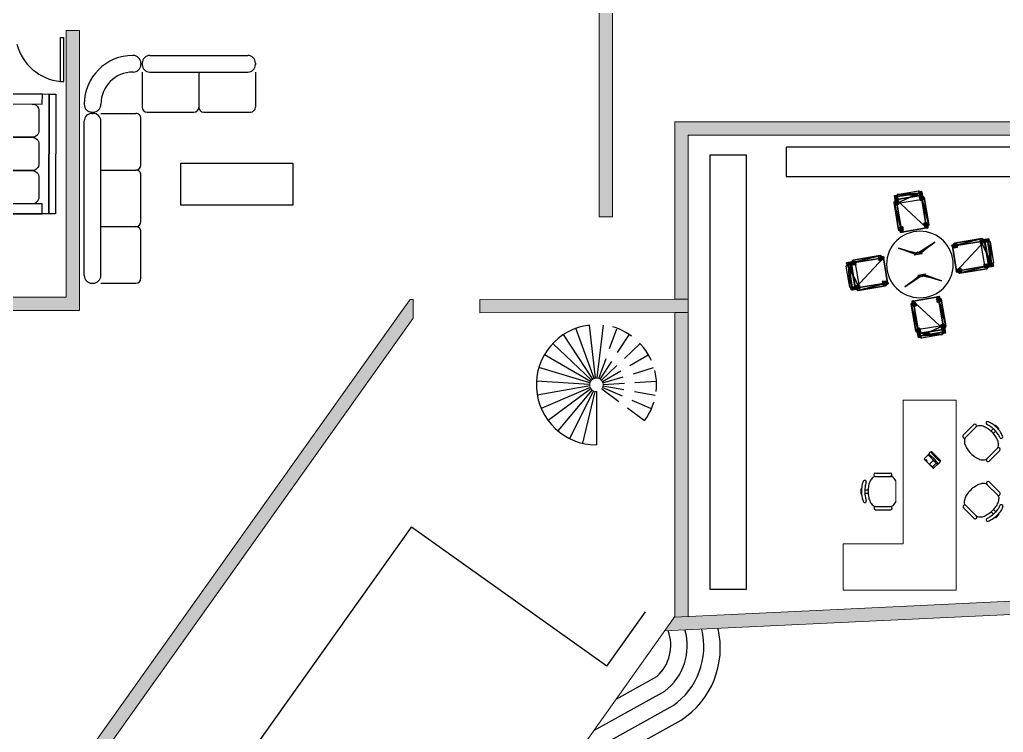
# Model space of a CAD drawing. Header units: millimetres. Extents: x 1191 to 1487, y 976 to 1230.
# Drawn here: x 1221.23 to 1236, y 1205.82 to 1216.52 of the extents above; entities that cross this region are included whole.
import ezdxf

# ---------------------------------------------------------------- set-up
doc = ezdxf.new("R2010")
doc.units = ezdxf.units.MM
doc.header["$LTSCALE"] = 0.05
doc.linetypes.add('DASHED2', pattern=[9.525, 6.35, -3.175])
for name, color, linetype in [('muebles', 4, 'Continuous'), ('muros delgado', 7, 'Continuous'), ('Proyecciones', 7, 'DASHED2'), ('puertas ventanas', 2, 'Continuous'), ('TRACO01', 7, 'Continuous'), ('TRACO02', 4, 'Continuous')]:
    doc.layers.add(name, color=color, linetype=linetype)
doc.layers.add('muros', color=5, linetype='Continuous', lineweight=20)

# ---------------------------------------------------------------- blocks, each defined once
blk = doc.blocks.new('bsof3')
for points in [[(-0.9, -0.1), (0.9, -0.1), (0.9, 0), (-0.9, 0)], [(-0.9, -0.8), (0.9, -0.8), (0.9, -0.1), (-0.9, -0.1)], [(-0.9, -0.2), (-0.75, -0.2), (-0.75, -0.8), (-0.9, -0.8)], [(0.75, -0.2), (0.9, -0.2), (0.9, -0.8), (0.75, -0.8)]]:
    blk.add_lwpolyline(points, close=True)
for points in [[(-0.649, -0.8), (-0.351, -0.8, 0.414214), (-0.25, -0.699), (-0.25, -0.351, 0.414214), (-0.351, -0.25), (-0.649, -0.25, 0.414214), (-0.75, -0.351), (-0.75, -0.699, 0.414214)], [(-0.149, -0.8), (0.149, -0.8, 0.414214), (0.25, -0.699), (0.25, -0.351, 0.414214), (0.149, -0.25), (-0.149, -0.25, 0.414214), (-0.25, -0.351), (-0.25, -0.699, 0.414214)], [(0.351, -0.8), (0.649, -0.8, 0.414214), (0.75, -0.699), (0.75, -0.351, 0.414214), (0.649, -0.25), (0.351, -0.25, 0.414214), (0.25, -0.351), (0.25, -0.699, 0.414214)]]:
    blk.add_lwpolyline(points, format="xyb", close=True)
blk = doc.blocks.new('A$C0E675479')
at = {"layer": 'muebles', "rotation": 270.0161687184001}
blk.add_blockref('bsof3', (0.8, 0.9), dxfattribs=at)
blk = doc.blocks.new('2-SEAT')
for p, q in [((-850, 250), (-850, 775)), ((-75, 850), (-775, 850)), ((0, 250), (0, 775)), ((775, 850), (75, 850)), ((850, 250), (850, 775)), ((735, 250), (-735, 250)), ((-850, 115), (-850, 135)), ((735, 0), (-735, 0)), ((850, 115), (850, 135))]:
    blk.add_line(p, q)
for centre, radius, start, end in [((-775, 775), 75, 90, 180), ((-75, 775), 75, 0, 90), ((75, 775), 75, 90, 180), ((775, 775), 75, 0, 90), ((-735, 135), 115, 90, 180), ((735, 135), 115, 0, 90), ((-735, 115), 115, 180, 270), ((735, 115), 115, 270, 0)]:
    blk.add_arc(centre, radius, start, end)
blk = doc.blocks.new('3-SEAT')
for p, q in [((-1160, 0), (1160, 0)), ((-1275, -115), (-1275, -135)), ((1275, -115), (1275, -135)), ((-1275, -250), (-1275, -775)), ((-1160, -250), (1160, -250)), ((-425, -250), (-425, -775)), ((425, -250), (425, -775)), ((1275, -250), (1275, -775)), ((-1200, -850), (-500, -850)), ((-350, -850), (350, -850)), ((500, -850), (1200, -850))]:
    blk.add_line(p, q)
for centre, radius, start, end in [((-1160, -115), 115, 90, 180), ((1160, -115), 115, 0, 90), ((-1160, -135), 115, 180, 270), ((1160, -135), 115, 270, 0), ((-1200, -775), 75, 180, 270), ((-500, -775), 75, 270, 0), ((-350, -775), 75, 180, 270), ((350, -775), 75, 270, 0), ((500, -775), 75, 180, 270), ((1200, -775), 75, 270, 0)]:
    blk.add_arc(centre, radius, start, end)
blk = doc.blocks.new('BACK')
for p, q in [((-636.20084, 98.81205), (-636.20084, 78.81205)), ((-521.20084, -36.18795), (-516.18795, -36.18795)), ((-36.18795, -521.18795), (-36.18795, -516.18795)), ((98.81205, -636.18795), (78.81205, -636.18795))]:
    blk.add_line(p, q)
for centre, radius, start, end in [((-521.20084, 98.81205), 115, 90, 180), ((-516.18795, -516.18795), 730, 0, 90), ((-521.20084, 78.81205), 115, 180, 270), ((-516.18795, -516.18795), 480, 0, 90), ((78.81205, -521.18795), 115, 180, 270), ((98.81205, -521.18795), 115, 270, 0)]:
    blk.add_arc(centre, radius, start, end)
blk = doc.blocks.new('COMB6')
for name, p in [('3-SEAT', (0, 0)), ('BACK', (1931.20084, -213.81205))]:
    blk.add_blockref(name, p)
at = {"rotation": 90}
blk.add_blockref('2-SEAT', (2145.01289, -1720), dxfattribs=at)
blk = doc.blocks.new('FURN26')
blk.add_blockref('COMB6', (-923, 461))
blk = doc.blocks.new('A$C561E6E35')
at = {"layer": 'muebles', "xscale": -0.000999999999974063, "yscale": 0.001000000000004775, "zscale": 0.001, "rotation": 207.9727626043391}
blk.add_blockref('FURN26', (2.098, 1.398), dxfattribs=at)
blk = doc.blocks.new('escritorio lujo')
at = {"layer": 'muros'}
blk.add_line((414.675, 274.406), (414.676, 274.72), dxfattribs=at)
for points in [[(414.567, 276.043), (413.772, 276.043), (413.772, 273.189), (414.567, 273.189), (414.567, 275.347)], [(414.567, 276.043), (415.469, 276.043), (415.469, 275.347), (414.567, 275.347)]]:
    blk.add_lwpolyline(points, dxfattribs=at)
at = {"layer": 'TRACO01'}
for p, q in [((414.038, 274.141), (414.106, 274.209)), ((414.12, 274.209), (414.248, 274.082)), ((414.007, 274.11), (414.011, 274.113)), ((414.007, 274.096), (414.135, 273.969)), ((414.051, 274.069), (414.056, 274.074)), ((414.057, 274.145), (414.184, 274.018)), ((414.072, 274.139), (414.126, 274.194)), ((414.114, 274.097), (414.072, 274.139)), ((414.078, 274.096), (414.084, 274.101)), ((414.114, 274.097), (414.169, 274.151)), ((414.169, 274.151), (414.126, 274.194)), ((414.18, 274), (414.248, 274.068)), ((414.204, 274.102), (414.211, 274.109)), ((414.204, 274.102), (414.225, 274.081)), ((414.211, 274.109), (414.232, 274.088)), ((414.225, 274.081), (414.232, 274.088)), ((414.108, 274.012), (414.113, 274.018)), ((414.135, 274.04), (414.14, 274.045)), ((414.149, 273.969), (414.152, 273.972))]:
    blk.add_line(p, q, dxfattribs=at)
for points in [[(414.029, 274.138, 0.041072), (414.021, 274.131, 0.041072), (414.015, 274.123, 0.036646), (414.012, 274.119, 0.097163)], [(414.145, 273.977, 0.033738), (414.131, 273.997, 0.01573), (414.112, 274.018, 0.011183), (414.085, 274.046, 0.011183), (414.057, 274.074, 0.01573), (414.036, 274.092, 0.033738), (414.016, 274.105, 0.341297)], [(414.048, 274.135, 0.031401), (414.061, 274.117, 0.01573), (414.079, 274.096, 0.011183), (414.106, 274.067, 0.011183), (414.135, 274.04, 0.01573), (414.156, 274.022, 0.033738), (414.176, 274.008, 0.341297)], [(414.158, 273.974, 0.060801), (414.17, 273.983, 0.049327), (414.178, 273.992, 0.054131)], [(414.175, 274.009, 0.000574), (414.175, 274.009, 0.054131)]]:
    blk.add_lwpolyline(points, format="xyb", dxfattribs=at)
for centre, radius, start, end in [((414.113, 274.202), 0.01, 45.1269, 135.1269), ((414.014, 274.103), 0.01, 135.1269, 225.1269), ((414.021, 274.114), 0.01, 144.6621, 239.7772), ((414.037, 274.129), 0.012, 31.7652, 133.5566), ((414.043, 274.077), 0.012, 225.1269, 315.1269), ((414.064, 274.152), 0.01, 135.1269, 225.1269), ((414.075, 274.11), 0.012, 315.1269, 45.1269), ((414.241, 274.075), 0.01, 315.1269, 45.1269), ((414.116, 274.004), 0.012, 135.1269, 225.1269), ((414.142, 273.976), 0.01, 225.1269, 315.1269), ((414.149, 274.037), 0.012, 45.1269, 135.1269), ((414.153, 273.982), 0.01, 205.3759, 301.5515), ((414.168, 273.999), 0.012, 326.4227, 58.4887), ((414.191, 274.025), 0.01, 225.1269, 315.1269)]:
    blk.add_arc(centre, radius, start, end, dxfattribs=at)
at = {"layer": 'TRACO02'}
for p, q in [((413.13, 274.909), (413.173, 274.951)), ((413.184, 274.947), (413.18, 274.951)), ((413.503, 274.968), (413.663, 274.809)), ((413.135, 274.897), (413.13, 274.901)), ((413.177, 274.869), (413.212, 274.834)), ((413.212, 274.905), (413.248, 274.869)), ((413.468, 274.932), (413.627, 274.774)), ((414.981, 274.837), (414.756, 274.836)), ((414.981, 274.787), (414.756, 274.786)), ((413.115, 274.578), (413.275, 274.419)), ((413.15, 274.613), (413.31, 274.455)), ((415.143, 274.587), (415.093, 274.587)), ((415.143, 274.537), (415.093, 274.537)), ((415.192, 274.597), (415.199, 274.597)), ((415.193, 274.527), (415.199, 274.527)), ((415.204, 274.532), (415.204, 274.592)), ((414.982, 274.337), (414.757, 274.336)), ((414.982, 274.287), (414.757, 274.286)), ((413.117, 273.946), (413.275, 274.105)), ((413.152, 273.911), (413.311, 274.07)), ((413.138, 273.627), (413.133, 273.623)), ((413.133, 273.616), (413.176, 273.573)), ((413.18, 273.655), (413.215, 273.69)), ((413.215, 273.62), (413.25, 273.655)), ((413.471, 273.593), (413.63, 273.753)), ((413.506, 273.558), (413.665, 273.717)), ((413.187, 273.578), (413.183, 273.573))]:
    blk.add_line(p, q, dxfattribs=at)
for points in [[(413.07, 274.787, -0.064948), (413.101, 274.852, -0.051099), (413.159, 274.923, -0.051099), (413.229, 274.981, -0.064948), (413.294, 275.012, -0.104203)], [(413.114, 274.774, -0.043138), (413.136, 274.816, -0.051099), (413.194, 274.887, -0.051099), (413.265, 274.945, -0.043138), (413.307, 274.968, -0.104203)], [(413.15, 274.613, -0.174705), (413.133, 274.65, -0.104203), (413.141, 274.716, -0.064948), (413.172, 274.781, -0.051099), (413.229, 274.852, -0.051099), (413.3, 274.91, -0.064948), (413.365, 274.942, -0.104203), (413.431, 274.949, -0.174705), (413.468, 274.932, -0.174705)], [(413.627, 274.774, -0.174705), (413.645, 274.737, -0.104203), (413.637, 274.671, -0.064948), (413.606, 274.606, -0.051099), (413.548, 274.535, -0.051099), (413.478, 274.477, -0.064948), (413.413, 274.445, -0.104203), (413.347, 274.437, -0.174705), (413.31, 274.455, -0.174705)], [(414.756, 274.786, 0.174705), (414.718, 274.772, 0.104203), (414.676, 274.72, 0.003886), (414.674, 274.716, 0.051099)], [(414.982, 274.337, 0.174705), (415.02, 274.351, 0.104203), (415.061, 274.403, 0.064948), (415.085, 274.471, 0.051099), (415.094, 274.562, 0.051099), (415.084, 274.653, 0.064948), (415.06, 274.721, 0.104203), (415.019, 274.773, 0.174705), (414.981, 274.787, 0.174705)], [(415.121, 274.425, 0.043138), (415.135, 274.471, 0.051099), (415.144, 274.562, 0.051099), (415.134, 274.653, 0.043138), (415.12, 274.699, 0.104203)], [(415.161, 274.403, 0.064948), (415.185, 274.471, 0.051099), (415.194, 274.562, 0.051099), (415.184, 274.653, 0.064948), (415.16, 274.721, 0.104203)], [(414.675, 274.406, 0.003886), (414.677, 274.402, 0.104203), (414.719, 274.35, 0.174705), (414.757, 274.336, 0.174705)], [(413.63, 273.753, 0.174705), (413.647, 273.789, 0.104203), (413.639, 273.856, 0.064948), (413.608, 273.92, 0.051099), (413.55, 273.991, 0.051099), (413.479, 274.049, 0.064948), (413.414, 274.08, 0.104203), (413.347, 274.088, 0.174705), (413.311, 274.07, 0.174705)], [(413.152, 273.911, 0.174705), (413.135, 273.874, 0.104203), (413.143, 273.808, 0.064948), (413.174, 273.743, 0.051099), (413.232, 273.672, 0.051099), (413.303, 273.615, 0.064948), (413.368, 273.583, 0.104203), (413.434, 273.576, 0.174705), (413.471, 273.593, 0.174705)], [(413.072, 273.737, 0.064948), (413.104, 273.672, 0.051099), (413.162, 273.601, 0.051099), (413.233, 273.544, 0.064948), (413.298, 273.513, 0.104203)], [(413.116, 273.75, 0.043138), (413.139, 273.708, 0.051099), (413.197, 273.637, 0.051099), (413.268, 273.579, 0.043138), (413.31, 273.557, 0.104203)]]:
    blk.add_lwpolyline(points, format="xyb", dxfattribs=at)
for centre, radius, start, end in [((413.176, 274.948), 0.005, 45.1269, 135.1269), ((413.298, 274.989), 0.0229, 293.5456, 113.5456), ((413.486, 274.95), 0.025, 45.1269, 225.1269), ((413.134, 274.905), 0.005, 135.1269, 225.1269), ((413.645, 274.791), 0.025, 225.1269, 45.1269), ((414.756, 274.811), 0.025, 90.1269, 270.1269), ((414.981, 274.812), 0.025, 270.1269, 90.1269), ((413.093, 274.783), 0.0229, 156.7082, 336.7082), ((415.142, 274.708), 0.0229, 21.7082, 201.7082), ((413.133, 274.596), 0.025, 45.1269, 225.1269), ((415.199, 274.592), 0.005, 0.1269, 90.1269), ((415.199, 274.532), 0.005, 270.1269, 0.1269), ((413.292, 274.437), 0.025, 225.1269, 45.1269), ((415.142, 274.417), 0.0229, 158.5456, 338.5456), ((414.757, 274.311), 0.025, 90.1269, 270.1269), ((414.982, 274.312), 0.025, 270.1269, 90.1269), ((413.293, 274.088), 0.025, 315.1269, 135.1269), ((413.134, 273.928), 0.025, 135.1269, 315.1269), ((413.095, 273.741), 0.0229, 23.5456, 203.5456), ((413.137, 273.619), 0.005, 135.1269, 225.1269), ((413.647, 273.735), 0.025, 315.1269, 135.1269), ((413.179, 273.577), 0.005, 225.1269, 315.1269), ((413.301, 273.535), 0.0229, 246.7082, 66.7082), ((413.489, 273.576), 0.025, 135.1269, 315.1269)]:
    blk.add_arc(centre, radius, start, end, dxfattribs=at)
blk = doc.blocks.new('silla')
at = {"layer": 'muebles'}
mesh = blk.add_polyface(dxfattribs=at)
corners = [(268.456, 147.115, 973.667), (268.491, 147.115, 973.667), (268.456, 147.436, 973.667), (268.491, 147.436, 973.667), (268.571, 147.046, 973.161), (268.985, 147.046, 973.161), (268.53, 147.086, 973.161), (269.025, 147.086, 973.161), (268.53, 147.465, 973.161), (269.025, 147.465, 973.161), (268.571, 147.505, 973.161), (268.985, 147.505, 973.161)]
mesh.append_faces([[corners[k] for k in face] for face in [(7, 6, 5), (6, 7, 8), (9, 8, 7), (8, 9, 10)]], dxfattribs={"vtx0": -1, "vtx1": -1})
mesh.append_faces([[corners[k] for k in face] for face in [(0, 1, 2), (3, 2, 1), (4, 5, 6), (11, 10, 9)]], dxfattribs={"vtx1": -1})
mesh = blk.add_polyface(dxfattribs=at)
corners = [(269.025, 147.465, 973.092), (268.985, 147.505, 973.092), (269.025, 147.465, 973.161), (268.985, 147.505, 973.161), (268.53, 147.465, 973.092), (268.571, 147.505, 973.092), (268.571, 147.505, 973.161), (268.53, 147.465, 973.161), (268.985, 147.046, 973.092), (269.025, 147.086, 973.092), (269.025, 147.086, 973.161), (268.985, 147.046, 973.161), (268.571, 147.046, 973.092), (268.53, 147.086, 973.092), (268.571, 147.046, 973.161), (268.53, 147.086, 973.161), (268.491, 147.436, 973.667), (268.491, 147.115, 973.667), (268.594, 147.482, 973.161), (268.594, 147.069, 973.161), (268.456, 147.115, 973.667), (268.537, 147.069, 973.161), (268.456, 147.436, 973.667), (268.537, 147.482, 973.161)]
mesh.append_faces([[corners[k] for k in face] for face in [(0, 1, 2), (3, 2, 1), (12, 13, 14), (15, 14, 13), (9, 0, 10), (2, 10, 0), (7, 15, 4), (13, 4, 15), (16, 17, 18), (19, 18, 17), (20, 21, 22), (23, 22, 21)]], dxfattribs={"vtx1": -1})
mesh.append_faces([[corners[k] for k in face] for face in [(4, 5, 6), (6, 7, 4), (8, 9, 10), (10, 11, 8)]], dxfattribs={"vtx2": -1})
mesh = blk.add_polyface(dxfattribs=at)
corners = [(268.491, 147.436, 973.667), (268.594, 147.482, 973.161), (268.456, 147.436, 973.667), (268.537, 147.482, 973.161), (268.491, 147.115, 973.667), (268.594, 147.069, 973.161), (268.456, 147.115, 973.667), (268.537, 147.069, 973.161)]
mesh.append_faces([[corners[k] for k in face] for face in [(0, 1, 2), (3, 2, 1), (4, 5, 6), (7, 6, 5)]], dxfattribs={"vtx1": -1})
mesh = blk.add_polyface(dxfattribs=at)
corners = [(268.606, 147.482, 973.092), (268.491, 147.482, 972.701), (268.56, 147.482, 973.092), (268.468, 147.482, 972.701), (268.996, 147.482, 973.092), (269.031, 147.482, 972.701), (268.95, 147.482, 973.092), (269.008, 147.482, 972.701), (268.491, 147.459, 972.701), (268.606, 147.436, 973.092), (268.56, 147.436, 973.092), (268.468, 147.459, 972.701), (269.031, 147.459, 972.701), (268.996, 147.436, 973.092), (268.95, 147.436, 973.092), (269.008, 147.459, 972.701), (268.95, 147.115, 973.092), (269.008, 147.092, 972.701), (268.95, 147.069, 973.092), (269.008, 147.069, 972.701), (268.996, 147.115, 973.092), (268.996, 147.069, 973.092), (269.031, 147.069, 972.701), (269.031, 147.092, 972.701), (268.56, 147.115, 973.092), (268.468, 147.092, 972.701), (268.56, 147.069, 973.092), (268.468, 147.069, 972.701), (268.606, 147.115, 973.092), (268.606, 147.069, 973.092), (268.491, 147.069, 972.701), (268.491, 147.092, 972.701)]
mesh.append_faces([[corners[k] for k in face] for face in [(0, 1, 2), (3, 2, 1), (4, 5, 6), (7, 6, 5), (4, 13, 5), (12, 5, 13), (0, 9, 1), (8, 1, 9), (16, 17, 18), (19, 18, 17), (20, 23, 16), (17, 16, 23), (24, 25, 26), (27, 26, 25), (28, 31, 24), (25, 24, 31)]], dxfattribs={"vtx1": -1})
mesh.append_faces([[corners[k] for k in face] for face in [(8, 9, 10), (10, 11, 8), (12, 13, 14), (14, 15, 12), (15, 14, 6), (6, 7, 15), (11, 10, 2), (2, 3, 11), (20, 21, 22), (22, 23, 20), (22, 21, 18), (18, 19, 22), (28, 29, 30), (30, 31, 28), (30, 29, 26), (26, 27, 30)]], dxfattribs={"vtx2": -1})
mesh = blk.add_polyface(dxfattribs=at)
corners = [(268.985, 147.505, 973.161), (268.985, 147.505, 973.092), (268.571, 147.505, 973.161), (268.571, 147.505, 973.092), (268.985, 147.046, 973.161), (268.985, 147.046, 973.092), (268.571, 147.046, 973.161), (268.571, 147.046, 973.092)]
mesh.append_faces([[corners[k] for k in face] for face in [(0, 1, 2), (3, 2, 1), (4, 5, 6), (7, 6, 5)]], dxfattribs={"vtx1": -1})
blk = doc.blocks.new('mesa redonda')
at = {"layer": 'muebles'}
blk.add_circle((266.304, 148.797, 0.9), 0.5, dxfattribs=at)
for points in [[(266.009, 149.074), (266.044, 149.003), (266.125, 148.811, 0.2), (266.133, 148.826, 0.3)], [(266.009, 149.074), (266.044, 149.003), (266.14, 148.841, 0.2), (266.133, 148.826, 0.3)], [(266.599, 149.074), (266.563, 149.003), (266.467, 148.841, 0.2), (266.475, 148.826, 0.3)], [(266.599, 149.074), (266.563, 149.003), (266.482, 148.811, 0.2), (266.475, 148.826, 0.3)], [(266.118, 148.797, 0.9), (266.118, 148.797, 0.2), (266.147, 148.856, 0.2), (266.147, 148.856, 0.9)], [(266.147, 148.856, 0.2), (266.147, 148.856, 0.9), (266.147, 148.738, 0.9), (266.147, 148.738, 0.2)], [(266.46, 148.856, 0.2), (266.46, 148.856, 0.9), (266.46, 148.738, 0.9), (266.46, 148.738, 0.2)], [(266.489, 148.797, 0.9), (266.489, 148.797, 0.2), (266.46, 148.856, 0.2), (266.46, 148.856, 0.9)], [(266.009, 148.519), (266.044, 148.59), (266.125, 148.782, 0.2), (266.133, 148.767, 0.3)], [(266.009, 148.519), (266.044, 148.59), (266.14, 148.752, 0.2), (266.133, 148.767, 0.3)], [(266.147, 148.738, 0.2), (266.147, 148.738, 0.9), (266.118, 148.797, 0.9), (266.118, 148.797, 0.2)], [(266.46, 148.738, 0.2), (266.46, 148.738, 0.9), (266.489, 148.797, 0.9), (266.489, 148.797, 0.2)], [(266.599, 148.519), (266.563, 148.59), (266.467, 148.752, 0.2), (266.475, 148.767, 0.3)], [(266.599, 148.519), (266.563, 148.59), (266.482, 148.782, 0.2), (266.475, 148.767, 0.3)]]:
    blk.add_3dface(points, dxfattribs=at)

msp = doc.modelspace()

# ---------------------------------------------------------------- hatches: boundary and pattern name
at = {"layer": 'muros'}
for points in [[(1230.135, 1222.086), (1229.935, 1222.086), (1229.935, 1213.562), (1230.135, 1213.562)], [(1222.135, 1216.356), (1221.935, 1216.356), (1221.935, 1212.356), (1217.935, 1212.356), (1217.935, 1212.156), (1222.135, 1212.156), (1222.135, 1212.356)], [(1240.063, 1214.785), (1240.263, 1214.785), (1240.263, 1214.985), (1231.071, 1214.985), (1231.071, 1212.322), (1231.271, 1212.322), (1231.271, 1214.785)], [(1227.142, 1212.04), (1227.142, 1212.319), (1227.095, 1212.319), (1226.979, 1212.156), (1219.592, 1201.777), (1219.754, 1201.661)], [(1231.071, 1212.122), (1231.271, 1212.122), (1231.271, 1212.322), (1231.071, 1212.322), (1228.142, 1212.32), (1228.142, 1212.12)], [(1231.271, 1212.122), (1231.071, 1212.122), (1231.071, 1207.552), (1231.271, 1207.562)], [(1240.072, 1207.776), (1240.063, 1207.976), (1233.295, 1207.657), (1231.064, 1207.552), (1230.917, 1207.345)]]:
    msp.add_hatch(color=256, dxfattribs=at).paths.add_polyline_path(points)

# ---------------------------------------------------------------- linework, layer by layer
at = {"layer": 'muebles'}
for points in [[(1237.65, 1214.607), (1232.74, 1214.607), (1232.74, 1214.164), (1237.65, 1214.164)], [(1223.656, 1214.367), (1225.335, 1214.367), (1225.335, 1213.734), (1223.656, 1213.734)], [(1231.598, 1214.493), (1232.139, 1214.493), (1232.139, 1207.963), (1231.598, 1207.963)]]:
    msp.add_lwpolyline(points, close=True, dxfattribs=at)
at = {"layer": 'muros'}
for p, q in [((1229.935, 1222.086), (1229.935, 1213.562)), ((1230.135, 1222.086), (1230.135, 1213.562)), ((1221.935, 1216.356), (1221.935, 1212.356)), ((1222.135, 1216.356), (1221.935, 1216.356)), ((1222.135, 1216.356), (1222.135, 1212.356)), ((1240.263, 1214.985), (1231.071, 1214.985)), ((1231.071, 1212.322), (1231.071, 1214.985)), ((1231.271, 1207.562), (1231.271, 1214.785)), ((1240.063, 1214.785), (1231.271, 1214.785)), ((1230.135, 1213.562), (1229.935, 1213.562)), ((1221.935, 1212.356), (1213.735, 1212.356)), ((1222.135, 1212.356), (1222.135, 1212.156)), ((1226.979, 1212.156), (1227.095, 1212.319)), ((1227.142, 1212.319), (1227.095, 1212.319)), ((1227.142, 1212.04), (1227.142, 1212.319)), ((1231.071, 1212.322), (1228.142, 1212.32)), ((1228.142, 1212.12), (1228.142, 1212.32)), ((1231.071, 1212.322), (1231.271, 1212.322)), ((1222.135, 1212.156), (1213.735, 1212.156)), ((1219.592, 1201.777), (1226.979, 1212.156)), ((1219.754, 1201.661), (1227.142, 1212.04)), ((1231.071, 1212.122), (1228.142, 1212.12)), ((1231.071, 1207.562), (1231.071, 1212.122)), ((1231.071, 1212.122), (1231.271, 1212.122)), ((1230.917, 1207.345), (1245.241, 1208.02)), ((1233.295, 1207.657), (1240.063, 1207.976)), ((1231.064, 1207.552), (1233.295, 1207.657)), ((1225.508, 1199.738), (1231.071, 1207.562))]:
    msp.add_line(p, q, dxfattribs=at)
msp.add_arc((1229.893, 1211.039), 0.102, 323.3333, 270, dxfattribs=at)
at = {"layer": 'muros delgado'}
for p, q in [((1229.858, 1211.135), (1229.585, 1211.887)), ((1229.881, 1211.141), (1229.788, 1211.935)), ((1229.905, 1211.141), (1229.998, 1211.935)), ((1229.837, 1211.125), (1229.397, 1211.793)), ((1229.819, 1211.109), (1229.237, 1211.658)), ((1229.805, 1211.09), (1229.112, 1211.49)), ((1229.795, 1211.069), (1229.029, 1211.298)), ((1229.791, 1211.045), (1228.993, 1211.092)), ((1229.793, 1211.022), (1229.005, 1210.883)), ((1229.799, 1210.999), (1229.065, 1210.682)), ((1229.811, 1210.978), (1229.17, 1210.501)), ((1229.828, 1210.961), (1229.313, 1210.348)), ((1229.847, 1210.948), (1229.488, 1210.233)), ((1229.87, 1210.94), (1229.685, 1210.162)), ((1229.893, 1210.937), (1229.893, 1210.137)), ((1222.828, 1202.871), (1227.116, 1208.902)), ((1230.05, 1206.816), (1227.116, 1208.902)), ((1230.05, 1206.816), (1230.629, 1207.631)), ((1230.188, 1206.32), (1230.8, 1206.66)), ((1229.853, 1205.849), (1230.921, 1206.441)), ((1229.517, 1205.377), (1231.043, 1206.222)), ((1229.182, 1204.905), (1231.164, 1206.004))]:
    msp.add_line(p, q, dxfattribs=at)
for centre, radius, start, end in [((1229.893, 1211.039), 0.902, 96.6667, 270), ((1230.384, 1207.126), 0.625, 311.7039, 20.6554), ((1230.402, 1207.119), 0.854, 307.4373, 16.3084), ((1230.423, 1207.11), 1.083, 304.9166, 13.9162), ((1230.456, 1207.089), 1.296, 303.0983, 13.0647)]:
    msp.add_arc(centre, radius, start, end, dxfattribs=at)
at = {"layer": 'Proyecciones'}
for p, q in [((1229.928, 1211.135), (1230.202, 1211.887)), ((1229.949, 1211.125), (1230.389, 1211.793)), ((1229.967, 1211.109), (1230.549, 1211.658)), ((1229.982, 1211.09), (1230.674, 1211.49)), ((1229.991, 1211.069), (1230.757, 1211.298)), ((1229.975, 1210.978), (1230.617, 1210.501)), ((1229.987, 1210.999), (1230.721, 1210.682)), ((1229.994, 1211.022), (1230.782, 1210.883)), ((1229.995, 1211.045), (1230.794, 1211.092))]:
    msp.add_line(p, q, dxfattribs=at)
msp.add_arc((1229.893, 1211.039), 0.902, 323.3333, 83.3333, dxfattribs=at)
at = {"layer": 'puertas ventanas'}
for p, q in [((1221.846, 1216.253), (1221.896, 1216.253)), ((1221.846, 1215.592), (1221.846, 1216.253)), ((1221.896, 1215.592), (1221.896, 1216.253)), ((1221.846, 1215.592), (1221.896, 1215.592))]:
    msp.add_line(p, q, dxfattribs=at)
msp.add_arc((1221.926, 1216.347), 0.759, 194.9574, 263.9436, dxfattribs=at)

# ---------------------------------------------------------------- block references
at = {"layer": 'muebles', "extrusion": (0, 0, -1)}
for name, p, rotation in [('A$C561E6E35', (-1222.414, 1212.253), 62.03859961308353), ('A$C0E675479', (-1220.975, 1215.405), 180.0881363657815), ('silla', (-1335.351, 1503.064, -973.092), 260.4673878184579), ('mesa redonda', (-1337.389, 1500.114, -0.9), 260.4673878184579), ('silla', (-1524.968, 1112.244, -973.092), 350.4673878184598), ('silla', (-944.531, 1313.447, -973.092), 170.4673878184598), ('silla', (-1134.148, 922.627, -973.092), 80.46738781845788)]:
    msp.add_blockref(name, p, dxfattribs=dict(at, rotation=rotation))
at = {"layer": 'muebles', "rotation": 180}
msp.add_blockref('escritorio lujo', (1649.064, 1483.999), dxfattribs=at)

doc.saveas('drawing.dxf')
